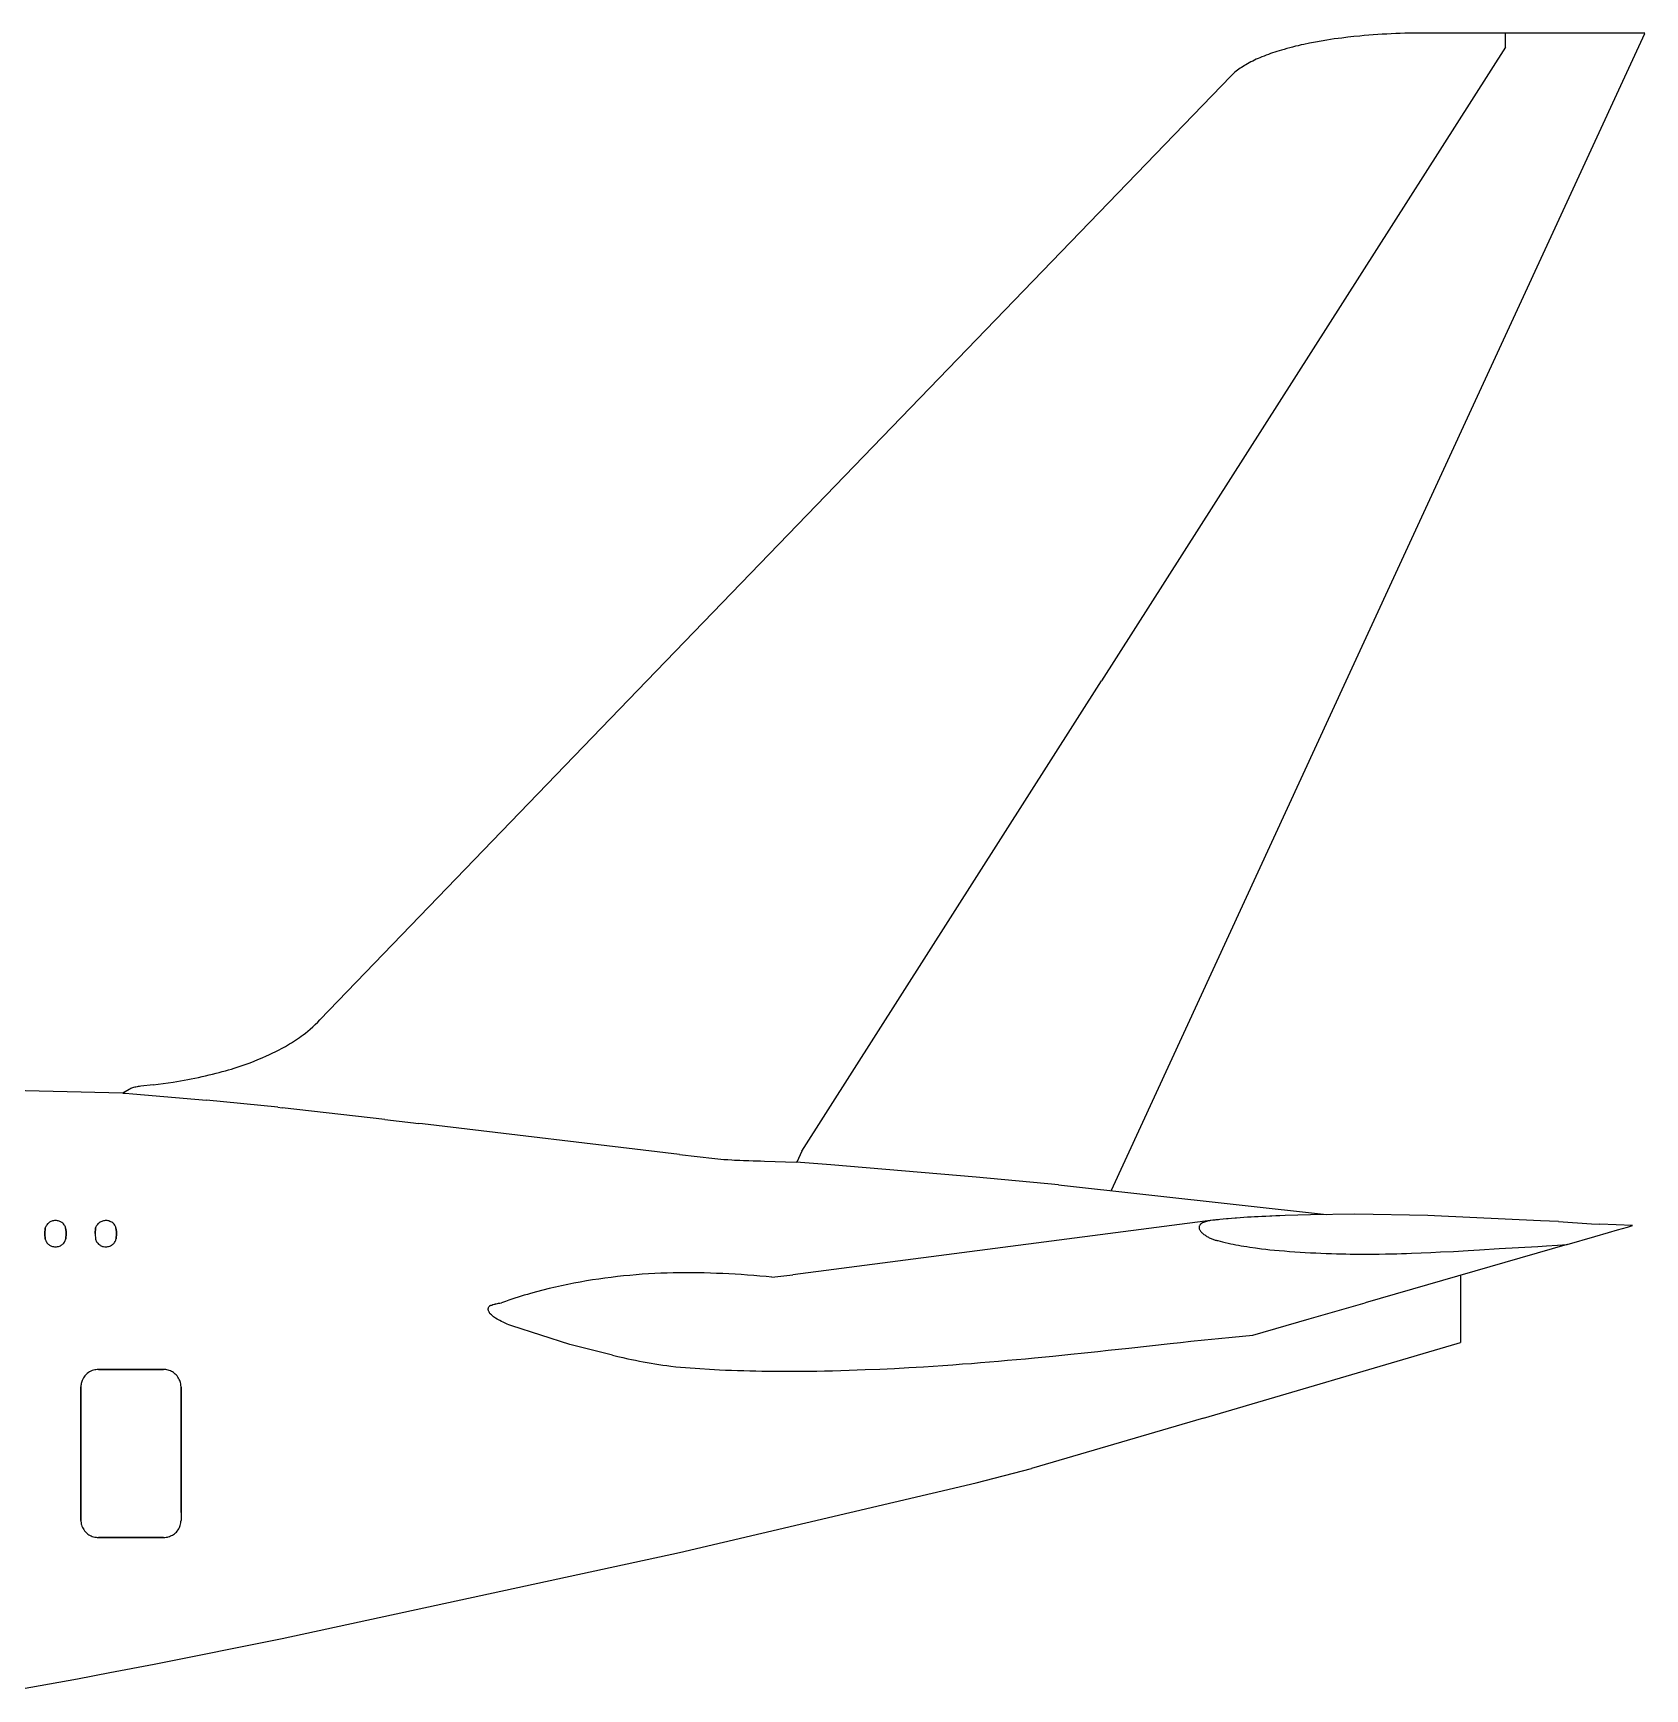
# Model space of a CAD drawing. Header units: metres. Extents: x -35769 to 135608, y -97159 to 12469.
# Drawn here: x 16626 to 36958, y -8419 to 12469 of the extents above; entities that cross this region are included whole.
import ezdxf

# ---------------------------------------------------------------- set-up
doc = ezdxf.new("R2010")
doc.units = ezdxf.units.M
doc.layers.get('0').update_dxf_attribs({"linetype": 'CONTINUOUS'})

msp = doc.modelspace()

# ---------------------------------------------------------------- linework, layer by layer
for p, q in [((33190, 4296), (36956, 12463)), ((34179, 12469), (34044, 12468)), ((35199, 12469), (34179, 12469)), ((35199, 12290), (35199, 12469)), ((36958, 12469), (35199, 12469)), ((35199, 12290), (30103, 4296)), ((31733, 11925), (24370, 4296)), ((31783, 11971), (31744, 11936)), ((24370, 4296), (20245, 22)), ((26323, -1634), (30103, 4296)), ((30228, -2129), (33190, 4296)), ((17759, -903), (14081, -819)), ((18142, -799), (17987, -817)), ((18142, -799), (18394, -764)), ((17836, -857), (17759, -903)), ((17759, -903), (17786, -905)), ((17786, -905), (17883, -912)), ((17883, -912), (18814, -992)), ((19714, -1082), (18814, -992)), ((19714, -1082), (19766, -1088)), ((21065, -1234), (19766, -1088)), ((21065, -1234), (21423, -1278)), ((21423, -1278), (21484, -1285)), ((21537, -1292), (21484, -1285)), ((24781, -1678), (21537, -1292)), ((26323, -1634), (26262, -1774)), ((24781, -1678), (25225, -1727)), ((25852, -1761), (26251, -1774)), ((26689, -1807), (26251, -1774)), ((28521, -1963), (26689, -1807)), ((29562, -2060), (28521, -1963)), ((29562, -2060), (32942, -2436)), ((31569, -2501), (31544, -2503)), ((31596, -2498), (31569, -2501)), ((31637, -2493), (31596, -2498)), ((31680, -2490), (31637, -2493)), ((31700, -2488), (31680, -2490)), ((31743, -2484), (31700, -2488)), ((31788, -2481), (31743, -2484)), ((31808, -2479), (31788, -2481)), ((31853, -2476), (31808, -2479)), ((31898, -2473), (31853, -2476)), ((31945, -2470), (31898, -2473)), ((31992, -2467), (31945, -2470)), ((32032, -2465), (31992, -2467)), ((32080, -2462), (32032, -2465)), ((32128, -2460), (32080, -2462)), ((32177, -2458), (32128, -2460)), ((32227, -2455), (32177, -2458)), ((32254, -2454), (32227, -2455)), ((32304, -2452), (32254, -2454)), ((32355, -2450), (32304, -2452)), ((32422, -2447), (32355, -2450)), ((32741, -2437), (32422, -2447)), ((33299, -2432), (32741, -2437)), ((34222, -2448), (33299, -2432)), ((34303, -2450), (34222, -2448)), ((35640, -2513), (34303, -2451)), ((31507, -2507), (26210, -3196)), ((35867, -2524), (35640, -2513)), ((35867, -2524), (36284, -2550)), ((35978, -2813), (36325, -2712)), ((36284, -2550), (36390, -2555)), ((36325, -2712), (36498, -2662)), ((36802, -2572), (36390, -2555)), ((36498, -2662), (36614, -2628)), ((36614, -2628), (36737, -2593)), ((36737, -2593), (36802, -2572)), ((35978, -2813), (33431, -3547)), ((25944, -3225), (26210, -3196)), ((32721, -3752), (33431, -3547)), ((32011, -3956), (32721, -3752)), ((23398, -4073), (22663, -3840)), ((23937, -4208), (23398, -4073)), ((31391, -5005), (34588, -4061)), ((34588, -4061), (34631, -4048)), ((18272, -4389), (17450, -4389)), ((17450, -4389), (18272, -4389)), ((17230, -4608), (17230, -5020)), ((17230, -5020), (17230, -4608)), ((18492, -4960), (18492, -4608)), ((18492, -4608), (18492, -4960)), ((18492, -5586), (18492, -4960)), ((18492, -4960), (18492, -5586)), ((31391, -5005), (29221, -5639)), ((17230, -5020), (17230, -5673)), ((17230, -5673), (17230, -5020)), ((18492, -6192), (18492, -5586)), ((18492, -5586), (18492, -6192)), ((28521, -5820), (29221, -5639)), ((17230, -5673), (17230, -6295)), ((17230, -6295), (17230, -5673)), ((24781, -6697), (28521, -5820)), ((18492, -6192), (18492, -6295)), ((17450, -6508), (18272, -6508)), ((18272, -6508), (17450, -6508)), ((19766, -7783), (24781, -6697)), ((18155, -8107), (19766, -7783)), ((17596, -8213), (18155, -8107)), ((16479, -8419), (17187, -8290)), ((17187, -8290), (17596, -8213))]:
    msp.add_line(p, q)
at = {"ltscale": 0.373032}
msp.add_line((31744, 11936), (31733, 11925), dxfattribs=at)
at = {"ltscale": 0.085742}
msp.add_line((34631, -3201), (34631, -4048), dxfattribs=at)
at = {"ltscale": 0.335393}
msp.add_line((17230, -6295), (17230, -6309), dxfattribs=at)
for points in [[(32946, 12380), (32873, 12369), (32801, 12356), (32729, 12342), (32657, 12327), (32621, 12319), (32585, 12310), (32549, 12302), (32513, 12293), (32478, 12284), (32442, 12274), (32407, 12264), (32372, 12254)], [(34044, 12468), (33987, 12467), (33930, 12466), (33873, 12464), (33816, 12462), (33759, 12459), (33702, 12457), (33646, 12454), (33589, 12450), (33531, 12446), (33474, 12442), (33418, 12437), (33362, 12432), (33286, 12425), (33211, 12416), (33135, 12407), (33088, 12401), (33040, 12395), (32993, 12388), (32946, 12380)], [(32372, 12254), (32317, 12237), (32290, 12228), (32262, 12219), (32235, 12210), (32208, 12200), (32182, 12190), (32155, 12179), (32128, 12169), (32102, 12158), (32079, 12148), (32056, 12138), (32034, 12127), (32012, 12116), (31989, 12105), (31966, 12093), (31945, 12081), (31924, 12069)], [(31924, 12069), (31906, 12059), (31889, 12048), (31871, 12037), (31853, 12025), (31837, 12013), (31821, 12002), (31802, 11987), (31783, 11971)], [(19985, -201), (20008, -185), (20031, -168), (20062, -145), (20092, -121), (20121, -97), (20154, -68), (20185, -39), (20216, -10), (20245, 22)], [(19462, -481), (19517, -458), (19571, -434), (19598, -422), (19625, -409), (19652, -396), (19679, -383), (19705, -370), (19732, -356), (19758, -342), (19784, -327), (19810, -313), (19835, -298), (19861, -283), (19886, -267), (19912, -251), (19937, -234), (19961, -218), (19985, -201)], [(18394, -764), (18485, -749), (18530, -741), (18576, -732), (18621, -724), (18666, -714), (18711, -705), (18757, -695), (18802, -685), (18846, -674), (18891, -664), (18936, -652), (18974, -642), (19013, -632), (19051, -621), (19089, -610), (19127, -599), (19164, -587), (19202, -575), (19240, -563), (19277, -550), (19314, -537), (19364, -519), (19413, -500), (19462, -481)], [(17987, -817), (17970, -819), (17953, -821), (17937, -824), (17923, -826), (17909, -829), (17892, -833), (17880, -837)], [(25225, -1727), (25265, -1732), (25303, -1735), (25341, -1739), (25391, -1742), (25442, -1746), (25475, -1747), (25508, -1749), (25542, -1751), (25589, -1753), (25621, -1754), (25653, -1755), (25708, -1757), (25768, -1759), (25801, -1759), (25851, -1761), (25852, -1761)], [(31580, -2500), (31560, -2502), (31537, -2504), (31507, -2507), (31479, -2512), (31466, -2514), (31454, -2516), (31439, -2520), (31426, -2523), (31414, -2526), (31404, -2530), (31390, -2535), (31377, -2541), (31366, -2548), (31361, -2551), (31357, -2554), (31353, -2558), (31349, -2561), (31346, -2565), (31343, -2569), (31339, -2576), (31336, -2582), (31334, -2589), (31334, -2597), (31334, -2603), (31335, -2610), (31337, -2617), (31340, -2622), (31342, -2627), (31347, -2636), (31353, -2644), (31361, -2653), (31367, -2660), (31373, -2666), (31380, -2673), (31388, -2679), (31396, -2686), (31405, -2692), (31414, -2698), (31423, -2704), (31433, -2710), (31443, -2716), (31453, -2722), (31463, -2727), (31474, -2732), (31485, -2737), (31495, -2742), (31506, -2746), (31517, -2750), (31528, -2754), (31538, -2757), (31549, -2760), (31559, -2762), (31569, -2764)], [(16780, -2604), (16777, -2628), (16774, -2651), (16774, -2675)], [(16774, -2675), (16774, -2651), (16777, -2628), (16780, -2604)], [(16774, -2675), (16774, -2699), (16777, -2723), (16780, -2746)], [(16780, -2746), (16777, -2723), (16774, -2699), (16774, -2675)], [(17036, -2604), (17033, -2594), (17029, -2583), (17024, -2573), (17018, -2564), (17010, -2554), (17001, -2545), (16990, -2537), (16982, -2531), (16974, -2527), (16965, -2523), (16954, -2519), (16944, -2516), (16933, -2513), (16921, -2512), (16909, -2511), (16897, -2512), (16884, -2513), (16872, -2516), (16861, -2519), (16851, -2523), (16841, -2528), (16832, -2533), (16823, -2539), (16815, -2546), (16806, -2554), (16799, -2563), (16794, -2571), (16789, -2579), (16785, -2588), (16783, -2596), (16780, -2604)], [(17037, -2743), (17040, -2719), (17042, -2696), (17043, -2673), (17042, -2650), (17040, -2627), (17036, -2604)], [(17036, -2604), (17040, -2627), (17042, -2650), (17043, -2673), (17042, -2696), (17040, -2719), (17037, -2743)], [(17415, -2604), (17412, -2628), (17409, -2651), (17409, -2675)], [(17409, -2675), (17409, -2651), (17412, -2628), (17415, -2604)], [(17409, -2675), (17409, -2699), (17412, -2723), (17415, -2746)], [(17671, -2604), (17669, -2596), (17666, -2587), (17662, -2579), (17656, -2568), (17648, -2558), (17640, -2548), (17630, -2540), (17619, -2532), (17607, -2526), (17595, -2521), (17582, -2516), (17571, -2514), (17560, -2512), (17549, -2511), (17536, -2511), (17524, -2513), (17512, -2515), (17501, -2517), (17491, -2521), (17481, -2525), (17470, -2531), (17459, -2538), (17449, -2546), (17441, -2554), (17434, -2563), (17428, -2572), (17423, -2582), (17419, -2592), (17415, -2604)], [(17672, -2743), (17675, -2719), (17677, -2696), (17678, -2673), (17677, -2650), (17675, -2627), (17671, -2604)], [(17671, -2604), (17675, -2627), (17677, -2650), (17678, -2673), (17677, -2696), (17675, -2719), (17672, -2743)], [(16780, -2746), (16783, -2755), (16786, -2764), (16789, -2773), (16794, -2781), (16800, -2790), (16807, -2799), (16815, -2807), (16824, -2814), (16832, -2820), (16840, -2825), (16849, -2830), (16860, -2834), (16871, -2838), (16883, -2840), (16896, -2842), (16909, -2842), (16922, -2842), (16935, -2840), (16948, -2837), (16960, -2833), (16970, -2828), (16980, -2823), (16989, -2817), (16998, -2810), (17006, -2803), (17014, -2794), (17020, -2785), (17026, -2774), (17031, -2764), (17035, -2752), (17037, -2743)], [(17415, -2746), (17418, -2757), (17422, -2768), (17427, -2778), (17433, -2788), (17441, -2798), (17450, -2807), (17458, -2814), (17466, -2819), (17474, -2825), (17483, -2829), (17492, -2833), (17502, -2836), (17515, -2840), (17529, -2842), (17543, -2842), (17555, -2842), (17567, -2840), (17579, -2838), (17592, -2834), (17604, -2829), (17615, -2823), (17624, -2817), (17633, -2810), (17641, -2803), (17648, -2795), (17654, -2786), (17660, -2777), (17665, -2767), (17669, -2757), (17671, -2750), (17672, -2743)], [(31569, -2764), (31600, -2772), (31631, -2780), (31665, -2788), (31700, -2796), (31733, -2803), (31766, -2810), (31799, -2816), (31832, -2823), (31865, -2829), (31898, -2834), (31935, -2840), (31973, -2846), (32047, -2856), (32121, -2866), (32175, -2872), (32229, -2878), (32287, -2883), (32346, -2889), (32410, -2894), (32474, -2900), (32541, -2904), (32608, -2909), (32674, -2913), (32740, -2916), (32806, -2920), (32871, -2923), (32937, -2925), (33003, -2927), (33069, -2929), (33135, -2931), (33187, -2932), (33240, -2933), (33293, -2934), (33345, -2934), (33398, -2934), (33451, -2934), (33529, -2934), (33608, -2934), (33687, -2932), (33766, -2931), (33828, -2930), (33889, -2928), (33951, -2926), (34013, -2924), (34136, -2919), (34258, -2914), (34381, -2907), (34545, -2899), (34727, -2888), (34872, -2879), (35118, -2864), (35363, -2850), (35609, -2836), (35718, -2829), (35855, -2821), (35978, -2813)], [(24781, -3170), (24702, -3172), (24624, -3174), (24546, -3176), (24467, -3180), (24389, -3184), (24311, -3189), (24232, -3195), (24154, -3202), (24075, -3210), (23997, -3218), (23919, -3227), (23840, -3237), (23762, -3248), (23684, -3260), (23605, -3273), (23527, -3287), (23449, -3301), (23370, -3317), (23292, -3333), (23214, -3351), (23135, -3369), (23057, -3389), (22978, -3409), (22900, -3431), (22861, -3442), (22822, -3454), (22782, -3466), (22743, -3478), (22704, -3490), (22665, -3503), (22626, -3516), (22587, -3530), (22534, -3548)], [(25944, -3225), (25872, -3218), (25794, -3211), (25716, -3204), (25638, -3198), (25560, -3193), (25482, -3188), (25404, -3184), (25326, -3180), (25248, -3177), (25170, -3174), (25092, -3172), (25014, -3171), (24937, -3170), (24859, -3170), (24781, -3170)], [(22455, -3563), (22469, -3560), (22483, -3557), (22497, -3554), (22513, -3551), (22534, -3548)], [(22367, -3635), (22367, -3627), (22368, -3620), (22369, -3616), (22370, -3611), (22372, -3606), (22375, -3599)], [(22396, -3690), (22395, -3689), (22394, -3688), (22389, -3682), (22382, -3673), (22377, -3664), (22373, -3656), (22371, -3650), (22369, -3642), (22367, -3635), (22367, -3635)], [(22663, -3840), (22628, -3826), (22605, -3816), (22582, -3806), (22557, -3794), (22534, -3783), (22513, -3772), (22497, -3763), (22482, -3755), (22461, -3742), (22447, -3733), (22435, -3724), (22421, -3713), (22407, -3701), (22398, -3691), (22396, -3690)], [(22397, -3583), (22403, -3580), (22413, -3576), (22426, -3571), (22441, -3567), (22454, -3564), (22455, -3563)], [(24671, -4348), (24732, -4354), (24793, -4359), (24854, -4364), (24916, -4369), (24977, -4374), (25038, -4378), (25160, -4386), (25283, -4392), (25360, -4396), (25436, -4399), (25513, -4402), (25590, -4404), (25667, -4406), (25743, -4408), (25820, -4409), (25897, -4411), (25974, -4411), (26050, -4412), (26204, -4412), (26357, -4411), (26511, -4409), (26610, -4407), (26709, -4405), (26815, -4402), (26920, -4399), (27022, -4395), (27124, -4391), (27308, -4384), (27492, -4375), (27675, -4365), (27859, -4354), (27981, -4346), (28103, -4338), (28226, -4329), (28348, -4320), (28462, -4312), (28576, -4303), (28690, -4293), (28804, -4284), (28918, -4274), (29032, -4264), (29146, -4253), (29260, -4242), (29488, -4220), (29716, -4197), (29887, -4179), (30058, -4161), (30188, -4147), (30449, -4119), (30710, -4090), (30970, -4061), (31100, -4047), (31231, -4033), (31404, -4015), (31578, -3997), (31751, -3980), (31881, -3968), (32011, -3956)], [(23937, -4208), (24001, -4224), (24065, -4239), (24129, -4253), (24176, -4263), (24224, -4273), (24274, -4283), (24323, -4292), (24372, -4301), (24421, -4310), (24470, -4318), (24520, -4326), (24569, -4333), (24619, -4340), (24671, -4348)], [(17450, -4389), (17434, -4390), (17418, -4392), (17403, -4394), (17386, -4399), (17370, -4404), (17355, -4411), (17339, -4419), (17323, -4429), (17309, -4440), (17298, -4450), (17288, -4460), (17278, -4471), (17270, -4482), (17260, -4496), (17252, -4511), (17245, -4527), (17241, -4539), (17237, -4552), (17234, -4565), (17232, -4579), (17230, -4593), (17230, -4608)], [(18492, -4608), (18491, -4590), (18489, -4572), (18485, -4554), (18481, -4540), (18476, -4527), (18470, -4514), (18462, -4499), (18453, -4485), (18443, -4471), (18432, -4458), (18420, -4447), (18407, -4436), (18396, -4427), (18383, -4420), (18371, -4413), (18358, -4407), (18343, -4401), (18328, -4396), (18312, -4393), (18299, -4391), (18286, -4390), (18272, -4389)], [(17230, -6309), (17231, -6316), (17232, -6326), (17234, -6339), (17237, -6350), (17242, -6366), (17249, -6382), (17256, -6396), (17265, -6410), (17274, -6424), (17285, -6437), (17295, -6447), (17306, -6457), (17317, -6465), (17330, -6474), (17344, -6482), (17358, -6489), (17373, -6495), (17388, -6500), (17404, -6504), (17420, -6506), (17435, -6508), (17450, -6508)], [(18272, -6508), (18288, -6508), (18304, -6506), (18321, -6503), (18331, -6500), (18348, -6495), (18361, -6490), (18372, -6485), (18384, -6479), (18395, -6472), (18409, -6462), (18422, -6451), (18434, -6440), (18444, -6428), (18455, -6414), (18464, -6399), (18472, -6384), (18477, -6371), (18482, -6358), (18487, -6341), (18490, -6323), (18491, -6309), (18492, -6295)]]:
    msp.add_lwpolyline(points)
for centre, radius, start, end in [((17949, -1056), 229, 107.6803, 119.7024), ((22414, -3627), 47.8, 110.5332, 144.0735)]:
    msp.add_arc(centre, radius, start, end)

doc.saveas('drawing.dxf')
